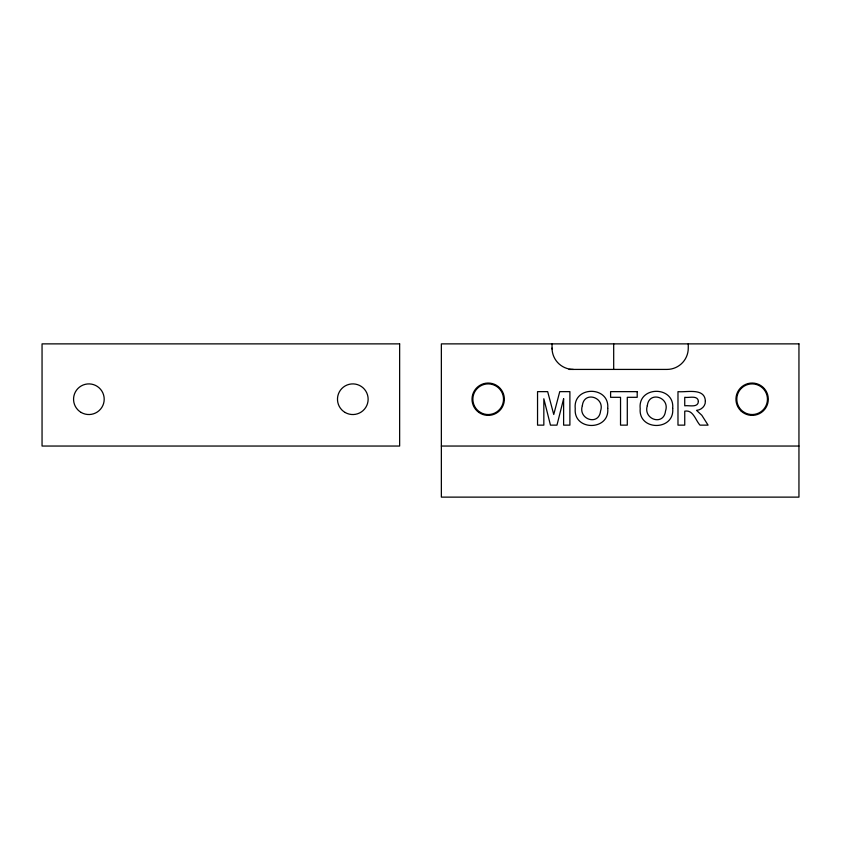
<?xml version="1.0" encoding="UTF-8"?>
<svg xmlns="http://www.w3.org/2000/svg" width="841" height="841" viewBox="0 0 841 841"><rect width="100%" height="100%" fill="white"/><g stroke="black" fill="none" stroke-linecap="round" stroke-linejoin="round"><path stroke-width="1.26" d="M569.073 369.42L666.987 369.42A21.288 21.288 0 0 0 688.264 348.132L688.264 343.874M441.357 446.045L798.95 446.045M613.688 343.874L613.688 369.42M552.043 343.874L552.043 348.983M573.331 369.42A21.288 21.288 0 0 1 552.043 348.132M582.361 405.656C577.82 419.396 598.939 426.313 600.569 411.007C605.278 397.215 583.99 390.539 582.361 405.656M647.328 405.656C642.818 419.417 663.78 426.355 665.525 411.007C670.235 397.215 648.958 390.539 647.328 405.656M607.717 408.432C609.925 431.034 573.205 431.191 575.244 408.589C572.732 385.641 609.925 385.556 607.717 408.432M672.684 408.432C674.881 431.034 638.161 431.191 640.201 408.589C637.688 385.641 674.881 385.556 672.684 408.432M705.368 401.031C705.673 406.024 701.331 410.03 696.527 410.355L701.825 415.286L708.08 425.136L699.996 425.136C695.518 420.29 693.257 409.556 684.742 411.154L684.742 425.136L677.983 425.136L677.983 391.643C686.372 392.579 704.716 387.417 705.368 401.031M698.398 401.472C698.041 408.127 688.768 405.068 684.742 405.804L684.742 397.309C688.821 398.14 697.946 394.807 698.398 401.472M563.617 398.771L556.963 425.136L550.456 425.136L543.833 398.771L543.833 425.136L537.546 425.136L537.546 391.643L547.67 391.643L553.746 414.487L559.749 391.643L569.893 391.643L569.893 425.136L563.617 425.136L563.617 398.771M399.643 343.874L42.05 343.874L42.05 446.045L399.643 446.045L399.643 343.874M798.95 343.874L441.357 343.874L441.357 497.126L798.95 497.126L798.95 343.874M637.205 391.643L610.598 391.643L610.598 397.309L620.532 397.309L620.532 425.136L627.291 425.136L627.291 397.309L637.205 397.309L637.205 391.643M478.928 412.479A16.179 16.179 0 0 0 504.306 400.6A16.179 16.179 0 0 0 481.325 384.568A16.179 16.179 0 0 0 478.928 412.479M740.679 410.65A16.179 16.179 0 0 0 767.749 403.407A16.179 16.179 0 0 0 747.933 383.591A16.179 16.179 0 0 0 740.679 410.65M744.464 412.489A15.327 15.327 0 0 0 767.444 399.212A15.327 15.327 0 0 0 744.464 385.945A15.327 15.327 0 0 0 744.464 412.489M480.526 412.489A15.327 15.327 0 0 0 503.517 399.212A15.327 15.327 0 0 0 480.526 385.945A15.327 15.327 0 0 0 480.526 412.489M345.146 412.489A15.327 15.327 0 0 0 368.137 399.212A15.327 15.327 0 0 0 345.146 385.945A15.327 15.327 0 0 0 345.146 412.489M81.22 412.489A15.327 15.327 0 0 0 104.2 399.212A15.327 15.327 0 0 0 81.22 385.945A15.327 15.327 0 0 0 81.22 412.489"/></g></svg>
